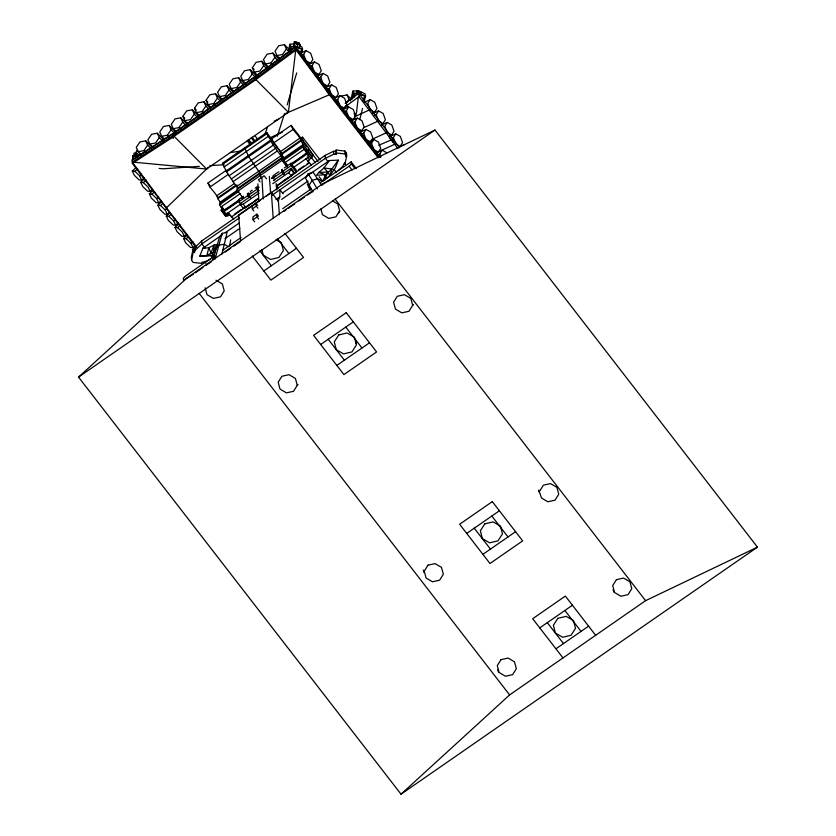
<?xml version="1.0" encoding="UTF-8"?>
<svg xmlns="http://www.w3.org/2000/svg" width="836" height="836" viewBox="0 0 836 836"><rect width="100%" height="100%" fill="white"/><g stroke="black" fill="none" stroke-linecap="round" stroke-linejoin="round"><path stroke-width="1.25" d="M279.381 214.716L278.378 200.755L279.757 196.878L279.966 189.782L283.09 193.827M135.014 156.395L135.202 154.033L136.905 150.334L137.689 151.086M213.452 252.462L214.1 245.032L216.566 244.499L213.452 252.462L210.986 252.994L206.847 255.68L199.825 256.129L202.949 248.167L222.146 234.864M354.485 119.109L355.122 114.051M173.219 133.53L173.313 138.316L172.582 137.376L255.273 80.068L296.048 49.941L295.819 46.701L255.032 76.828L173.219 133.53L132.192 160.115L132.36 163.407L196.084 247.435M291.879 164.002L303.583 155.883L307.596 151.598L308.923 149.038L305.579 150.198M307.93 161.505L313.312 155.266L308.923 149.038M133.53 162.174L206.586 169.029L288.399 112.317L295.881 48.634L255.095 78.751L173.282 135.463L132.255 162.048M356.669 111.198L358.31 97.185M338.319 160.146L335.205 168.109L329.823 175.529L324.671 179.991L325.486 174.808L331.902 168.997L338.319 160.146L329.363 160.543L282.422 193.085M137.219 156.98L137.647 154.42M132.548 158.495L133.028 155.611L134.941 155.83M132.861 158.976L133.028 155.611M136.529 156.186L137.01 153.375L134.136 153.04L133.666 155.851L136.529 156.186L136.676 157.586L137.01 153.375M229.566 246.056L230.684 239.953M193.022 249.222L193.231 252.148L194.412 252.535L194.203 249.598L193.022 249.222L191.36 257.373L191.569 260.309L193.2 262.431L201.915 263.392L201.894 262.211L204.475 262.138L210.735 259.097M191.569 260.309L193.231 252.148M345.728 156.625L346.449 153.134L344.808 151.013L336.093 150.052L336.323 154.158L333.742 154.232L325.392 158.286L271.94 195.342M338.246 170.659L342.969 166.155L343.805 163.835L344.986 164.222L346.658 156.06L346.449 153.134M356.648 111.575L355.802 115.316L354.036 113.55M212.919 259.871L219.44 237.278L222.125 233.349L227.152 232.429M215.113 259.097L222.125 233.349M221.822 254.28L226.859 233.61M293.666 44.59L294.345 41.8L299.016 42.855L298.567 44.716M293.979 46.074L294.659 43.284L300.333 44.569L299.664 47.359L293.979 46.074L295.756 46.158M296.999 47.234L297.679 44.444L300.333 44.569M288.42 50.348L289.904 44.287L294.523 43.827M289.235 51.414L290.458 46.419L289.904 44.287M290.813 50.986L291.409 48.561M300.5 53.107L301.096 50.682M296.707 72.91L287.156 104.908M301.315 54.183L302.538 49.188L301.984 47.046L299.758 45.74M350.848 99.557L352.938 91.072L358.519 90.675L365.018 93.841L365.572 95.973L364.036 102.211M351.956 99.453L353.492 93.204L352.938 91.072M353.837 97.77L354.736 94.134M363.232 101.114L364.423 96.265M359.741 119.694L362.5 108.461M284.533 113.508L277.343 136.247M264.876 134.617L267.562 126.717M194.203 249.598L195.049 247.289L201.664 240.977L260.466 200.222M194.412 252.535L195.258 250.215L195.049 247.289M323.26 180.492L325.486 174.808L318.829 172.435L316.53 175.215L325.486 174.808M324.671 179.991L327.796 172.028L323.981 167.973L329.363 160.543M222.71 208.049L221.226 210.463L225.574 216.085L229.691 214.936L228.238 213.065M141.42 154.681L135.202 154.033L132.109 160L173.136 133.415L254.949 76.703L295.735 46.586L302.538 49.188L300.364 52.783M321.724 185.184L313.176 172.3L308.191 173.7L305.537 178.11L312.904 191.872M363.388 99.568L365.572 95.973L358.759 93.371L353.492 93.204L354.589 96.453M338.392 213.295L339.75 211.132M297.261 385.323L293.53 391.29L286.382 392.857L280.029 389.106L278.169 382.23L281.91 376.263L289.047 374.695L295.411 378.447L297.261 385.323L298.034 384.508M412.691 305.318L408.95 311.285L401.813 312.852L395.449 309.101L393.589 302.224L397.33 296.257L404.467 294.69L410.831 298.442L412.691 305.318L413.454 304.503M539.659 491.15L543.4 485.173L550.537 483.605L556.901 487.357L558.751 494.233L555.01 500.2L547.873 501.778L541.519 498.026L538.75 490.063L539.429 492.561M301.441 55.395L303.667 54.371L306.028 50.641L310.616 53.19L312.852 59.471L310.501 63.212L308.212 64.257M309.728 66.734L312.089 65.647L314.451 61.916L319.049 64.466L321.285 70.746L318.924 74.488L316.551 75.574M318.349 78.239L320.7 77.152L323.062 73.422L327.66 75.971L329.896 82.252L327.534 85.993L325.173 87.08M329.238 88.574L331.599 84.833L336.197 87.383L338.434 93.674L336.072 97.404L331.474 94.855L329.238 88.574L326.897 89.651M335.299 100.508L337.639 99.432L340.001 95.701L344.589 98.251L346.825 104.531L344.474 108.272L342.133 109.349M344.024 111.794L346.365 110.718L348.727 106.987L353.325 109.537L355.561 115.817L353.2 119.558L350.859 120.635M352.604 122.892L354.945 121.826L357.306 118.085L361.904 120.635L364.141 126.926L361.779 130.656L359.438 131.733M372.333 113.247L374.622 112.202L376.984 108.461L374.747 102.18L370.149 99.63L367.788 103.361L369.658 108.596M361.371 134.23L363.712 133.154L366.074 129.423L370.661 131.973L372.898 138.254L370.547 141.995L368.206 143.071M373.849 115.723L376.221 114.636L378.572 110.906L383.17 113.456L385.406 119.736L383.045 123.467L379.377 121.429M369.188 144.335L371.529 143.259L373.891 139.528L378.478 142.078L380.714 148.359L378.363 152.1L376.012 153.176M387.183 122.411L384.832 126.142L387.068 132.433L391.656 134.983L394.017 131.242L391.781 124.961L387.183 122.411L381.268 125.128M377.433 155.015L379.784 153.939L382.136 150.198L386.734 152.748M395.731 133.823L393.369 137.564L395.606 143.844L400.193 146.394L402.555 142.663L400.319 136.373L395.731 133.823L389.858 136.519M138.243 151.703L143.928 150.605L147.648 145.171L145.694 140.824L140.009 141.911L136.278 147.345L138.243 151.703L141.65 155.12M157.293 133.217L159.258 137.564L155.527 142.998L149.843 144.085L147.878 139.737L151.609 134.303L157.293 133.217L164.462 140.406M161.693 136.299L167.378 135.213L171.108 129.779L169.144 125.431L163.459 126.518L159.739 131.952L161.693 136.299L164.452 139.069M188.549 124.365L184.871 120.666L182.906 116.319L186.637 110.885L192.322 109.798L199.522 117.019M173.292 128.692L178.977 127.605L182.708 122.16L180.754 117.813L175.058 118.9L171.338 124.334L173.292 128.692L176.062 131.461M199.198 115.42L196.439 112.651L194.485 108.293L198.205 102.859L203.89 101.773L210.191 108.095M192.322 109.798L194.276 114.145L190.556 119.579L184.871 120.666M210.776 107.395L208.018 104.625L206.053 100.278L209.784 94.834L215.469 93.747L221.77 100.069M196.439 112.651L202.124 111.564L205.855 106.12L203.89 101.773M208.018 104.625L213.702 103.539L217.423 98.105L215.469 93.747M219.586 96.6L225.271 95.513L229.001 90.079L227.037 85.732L221.352 86.819L217.632 92.253L219.586 96.6L222.345 99.369M231.154 88.585L236.849 87.498L240.569 82.053L238.615 77.706L232.93 78.793L229.2 84.227L231.154 88.585L233.923 91.354M257.875 75.742L254.28 72.126L252.315 67.779L256.046 62.345L261.731 61.258L268.157 67.706M250.183 69.691L252.148 74.038L248.417 79.472L242.733 80.559L240.768 76.212L244.499 70.778L250.183 69.691L257.383 76.912M261.731 61.258L263.685 65.605L259.965 71.039L254.28 72.126M265.42 63.975L271.104 62.888L274.825 57.454L272.87 53.107L267.186 54.194L263.455 59.628L265.42 63.975L269.004 67.57M284.407 44.674L286.372 49.021L282.641 54.455L276.956 55.542L275.002 51.195L278.722 45.761L284.407 44.674L290.426 50.703M215.343 249.818L218.447 245.282L224.247 244.227L228.322 246.672M346.48 102.901L348.967 99.285L347.013 94.928L341.328 96.015M272.755 183.638L288.681 172.592L291.189 169.551L291.095 168.297L273.445 180.524M276.465 186.323L291.336 176.02L293.833 172.968L293.75 171.725L291.095 168.297M321.369 185.435L349.145 166.186L351.35 163.981L351.193 161.86L320.052 182.77M196.784 247.111L166.437 207.861L208.457 167.221M195.258 250.215L201.873 243.913L239.295 217.977M144.618 177.504L141.775 180.158L139.121 179.897L134.387 175.341L132.297 171.056L136.111 167.493M132.297 171.056L134.941 171.328L137.668 168.767M141.775 180.158L139.675 175.874L141.503 174.17M152.068 189.688L150.198 191.434L147.554 191.162L142.82 186.616L140.72 182.332L144.45 178.852M140.72 182.332L143.364 182.603L146.206 179.949M160.711 201.162L158.809 202.939L156.165 202.678L151.431 198.122L149.331 193.837L153.051 190.368M149.331 193.837L151.974 194.109L153.855 192.353M158.809 202.939L156.719 198.654L158.589 196.909M169.248 212.574L167.346 214.361L164.702 214.089L159.969 209.543L157.868 205.259L161.661 201.716M157.868 205.259L160.512 205.52L162.424 203.744M167.346 214.361L165.256 210.076L167.148 208.3M178.601 222.554L175.748 225.218L173.104 224.957L168.36 220.401L166.27 216.116L170.063 212.574M166.27 216.116L168.914 216.388L170.816 214.601M175.748 225.218L173.658 220.934L175.55 219.157M186.376 234.728L184.474 236.504L181.83 236.243L177.086 231.687L174.996 227.402L178.789 223.86M174.996 227.402L177.64 227.674L180.503 224.999M194.955 245.826L193.053 247.602L190.409 247.341L185.676 242.785L183.575 238.5L187.369 234.958M183.575 238.5L186.229 238.772L188.131 236.996M193.053 247.602L190.963 243.318L192.855 241.552M192.343 249.839L196.136 246.296M78.542 377.12L187.128 277.834L323.114 183.575L434.981 130.05L757.458 547.141L401.019 794.2L78.542 377.12L434.981 130.05M401.019 794.2L509.605 694.915L645.591 600.666L757.458 547.141M345.174 103.413L358.759 93.371L399.535 147.711M342.269 108.962L358.999 96.61L358.759 93.371M283.738 158.056L280.436 151.609L266.778 132.496L222.512 163.177L226.546 171.934L237.978 188.717M222.595 164.379L266.862 133.697L266.778 132.496M223.964 167.064L268.22 136.383L266.862 133.697M221.383 203.984L217.841 198.634C216.336 192.614 209.794 189.051 207.965 183L226.389 170.231M291.127 125.358L271.522 138.943C273.351 145.004 279.893 148.557 281.398 154.576L283.582 158.161L303.186 144.576L301.002 140.991C299.497 134.972 292.955 131.409 291.127 125.358L308.4 147.69L308.578 150.271M226.462 170.753L270.728 140.061L268.22 136.383M226.546 171.934L270.812 141.253L270.728 140.061M209.982 187.055L228.406 174.285M273.539 142.998L293.143 129.413M229.074 175.79L273.341 145.109L280.927 155.851L282.986 160.272L281.293 158.077L237.027 188.758L237.769 191.078L243.245 198.174M231.457 178.862L275.723 148.181M232.951 181.715L277.218 151.034M216.723 195.77L234.122 183.711M280.279 151.724L299.884 138.128M300.605 138.483L302.517 137.156L320.052 159.833M217.778 197.777L236.212 184.996M281.345 153.719L300.95 140.124M217.841 198.634L237.288 185.153M281.398 154.576L301.002 140.991M236.672 186.532L280.927 155.851M237.079 189.511L281.345 158.83L281.293 158.077M220.025 202.218L237.424 190.159M281.345 158.83L282.025 160.397L219.492 203.859L219.554 204.715L223.797 211.654L239.148 201.006M303.186 144.576L306.603 148.996L306.781 151.546L302.663 146.206L283.059 159.801L285.902 164.723M219.554 204.715L239.002 191.235M283.111 160.658L302.716 147.073L302.663 146.206M220.955 206.994L240.413 193.513M284.522 162.936L304.126 149.351L302.716 147.073M243.558 196.178L238.709 199.532L238.877 201.789L241.071 204.632M250.288 191.507L252.232 190.159M255.137 188.142L257.07 186.804L257.237 189.061L258.7 190.953M278.921 171.662L273.111 175.685L273.278 177.943L274.741 179.834M284.24 167.973L291.022 163.271L296.143 169.907L296.299 172.164L287.584 178.204M223.724 210.567L239.075 199.919M241.123 198.498L243.171 197.087M290.51 164.274L306.885 152.925L304.126 149.351M239.733 200.138L226.964 208.99L221.226 210.463M271.658 178.016L273.79 176.542M247.592 195.164L250.727 192.98M257.007 188.633L259.097 187.18M271.658 178.476L275.849 175.57M291.607 164.65L306.958 154.012L306.885 152.925M238.877 201.789L247.592 195.749L247.435 193.492M250.716 197.944L248.522 195.101L257.237 189.061M273.278 177.943L281.993 171.902L281.826 169.645M283.926 173.47L282.464 171.579L291.179 165.528L291.022 163.271M259.076 190.493L240.392 203.441L240.475 204.695L243.13 208.122L245.815 207.579L258.554 198.738M225.877 214.34L241.364 203.618M293.237 167.66L309.048 156.698L306.958 154.012M240.475 204.695L243.161 204.151L259.087 193.106M234.634 214.047L241.029 209.617M243.161 208.143L245.282 206.659M298.567 169.729L303.896 166.04M307.094 163.825L309.226 162.341L311.462 165.235M228.238 212.71L231.478 216.911L249.598 204.35M254.928 200.661L258.125 198.445M282.631 181.454L287.96 177.765M291.158 175.55L309.278 162.989L309.226 162.341M243.997 208.415L252.712 202.375M253.642 201.727L255.576 200.389M278.398 184.568L287.114 178.528M278.43 201.476L271.345 192.311L238.688 214.946L240.549 240.883M266.381 196.115L325.183 155.36L333.533 151.295L336.114 151.232M257.687 205.405L256.119 203.378L252.096 206.168L252.294 208.937L253.851 210.965M252.294 208.937L256.318 206.147L256.119 203.378M225.344 232.648L239.211 223.034M275.985 199.49L279.757 196.878M258.46 216.231L256.892 214.204L252.869 216.994L253.068 219.763L254.635 221.78M225.03 238.636L239.838 228.374M281.627 199.407L308.066 181.078M253.068 219.763L257.091 216.973L256.892 214.204M214.403 256.004L185.561 275.995L183.356 278.2L183.512 280.311L193.283 274.218M222.951 250.079L241.113 237.487M282.662 208.697L311.504 188.696M214.967 256.6L212.825 258.084L210.473 255.043M195.415 272.735L202.897 267.551M206.105 265.325L211.445 261.626M225.333 252.002L230.673 248.292M233.881 246.077L240.287 241.635M283.979 211.351L286.111 209.867M288.242 208.394L294.659 203.953M298.933 200.985L304.273 197.286M307.481 195.06L312.821 191.36M263.81 270.969L296.466 248.323M320.658 344.505L353.325 321.87M336.835 365.426L369.502 342.791M466.728 533.42L499.395 510.786M482.905 554.341L515.572 531.706M539.763 627.888L572.43 605.243M555.94 648.809L588.596 626.164M132.422 163.354L173.46 136.77M300.343 53.243L306.028 50.641M307.627 65.041L314.451 61.916M317.147 76.139L323.062 73.422M325.726 87.529L331.599 84.833M274.145 121.178L278.827 119.025M333.731 98.481L340.001 95.701M270.843 137.407L282.547 132.036M342.854 109.683L348.727 106.987M364.465 102.232L370.149 99.63M354.903 116.591L368.864 110.185M351.433 120.781L357.306 118.085M372.887 113.508L378.572 110.906M363.461 127.803L378.457 120.917M360.201 132.119L366.074 129.423M372.03 139.33L387.068 132.433M370.358 141.148L373.891 139.528M389.304 136.059L391.656 134.983M378.05 151.901L394.435 144.388M376.263 152.894L382.136 150.198M397.852 147.47L400.193 146.394M399.43 146.843L404.122 144.691M311.943 155.245L313.27 154.65M286.016 113.341L330.063 94.447L378.771 157.45M378.656 145.307L391.75 139.696M230.255 152.58L240.068 151.201M199.344 166.364L162.853 168.799L159.122 168.412M209.763 165.674L224.1 164.713M202.949 248.167L208.833 247.79L214.1 245.032L210.986 252.994L214.674 255.346L199.825 256.129M214.821 252.817L210.986 252.994L208.833 247.79L206.847 255.68L214.674 255.346M291.555 49.658L290.458 46.419L295.735 46.586L329.917 92.388L380.223 157.471M299.016 42.855L294.345 41.8M336.093 150.052L336.302 152.978L345.017 153.939L346.658 156.06M290.458 46.419L294.084 47.244M298.912 48.352L302.538 49.188M353.492 93.204L357.118 94.04M359.532 94.583L365.572 95.973M294.659 43.284L297.679 44.444M310.501 63.212L305.903 60.662L303.667 54.371M318.924 74.488L314.326 71.938L312.089 65.647M327.534 85.993L322.936 83.443L320.7 77.152M370.024 109.652L374.622 112.202M344.474 108.272L339.876 105.723L337.639 99.432M353.2 119.558L348.602 117.009L346.365 110.718M361.779 130.656L357.181 128.107L354.945 121.826M370.547 141.995L365.949 139.445L363.712 133.154M378.363 152.1L373.765 149.55L371.529 143.259M276.152 239.723L281.366 242.701L283.362 250.549L278.879 257.478L270.55 259.432L263.246 255.252L261.825 249.65M332.498 200.859L337.796 203.984L339.656 210.85L335.915 216.827L328.778 218.395L322.414 214.643L320.867 208.916M216.012 280.238L222.376 283.989L224.226 290.855L220.495 296.832L213.347 298.4L206.994 294.648L205.133 287.772M134.941 171.328L139.675 175.874M143.364 182.603L148.108 187.149L150.198 191.434M151.974 194.109L156.719 198.654M160.512 205.52L165.256 210.076M168.914 216.388L173.658 220.934M177.64 227.674L182.384 232.22L184.474 236.504M186.229 238.772L190.963 243.318M204.381 261.731L205.959 263.246M347.013 94.928L351.308 99.244M348.967 99.285L350.671 100.999M346.125 105.597L347.88 107.363M286.372 49.021L289.789 52.449M276.956 55.542L280.551 59.147M272.87 53.107L279.308 59.565M274.825 57.454L278.315 60.955M271.104 62.888L272.87 64.665M263.685 65.605L267.363 69.294M252.315 67.779L254.113 69.587M252.148 74.038L255.743 77.654M242.733 80.559L246.411 84.258M238.615 77.706L244.917 84.028M240.569 82.053L243.276 84.77M236.849 87.498L238.636 89.285M227.037 85.732L233.338 92.054M229.001 90.079L231.697 92.796M225.271 95.513L227.058 97.31M217.423 98.105L220.129 100.811M213.702 103.539L215.489 105.336M206.053 100.278L207.892 102.117M205.855 106.12L208.561 108.837M202.124 111.564L203.911 113.351M194.485 108.293L196.314 110.143M194.276 114.145L197.881 117.761M182.906 116.319L184.746 118.158M180.754 117.813L187.045 124.136M182.708 122.16L186.313 125.776M178.977 127.605L180.775 129.392M169.144 125.431L176.344 132.652M171.108 129.779L174.714 133.394M167.378 135.213L169.165 137.01M159.258 137.564L162.842 141.159M149.843 144.085L153.333 147.585M145.694 140.824L151.964 147.115M147.648 145.171L151.243 148.777M143.928 150.605L145.683 152.371M255.095 78.751L288.399 112.317M248.25 139.528L251.845 143.155M247.498 140.667L251.093 144.304M173.282 135.463L206.586 169.029M319.112 176.699L322.926 181.59L317.847 178.768L312.089 180.367L309.027 185.467L310.166 189.939M397.967 148.62L358.999 96.61M378.144 157.732L330.23 95.753L296.048 49.941M351.193 161.86L356.303 168.475M351.35 163.981L354.997 168.705M349.145 166.186L352.06 169.959M327.743 161.327L325.392 158.286L325.183 155.36M334.003 169.426L336.354 172.456M302.841 141.775L306.833 146.927M308.965 149.644L317.993 161.358M307.69 150.888L312.027 156.51M307.596 151.598L311.943 157.22M311.525 157.722L315.36 162.686M306.613 152.81L310.961 158.422M307.261 156.854L309.435 159.666M306.028 158.788L309.278 162.989M335.09 199.062L645.591 600.666M291.179 165.528L296.299 172.164M291.189 169.551L293.833 172.968M284.585 161.473L283.205 159.686L287.438 166.406M285.964 163.25L287.333 165.026M282.025 160.397L287.511 167.493M288.681 172.592L291.336 176.02M282.558 170.596L284.021 172.488M281.993 171.902L284.188 174.745M252.159 137.198L254.729 140.521M266.548 178.862L264.155 175.769L258.418 179.75L260.017 181.809M261.459 177.765L259.16 173.418M284.919 233.38L303.552 257.488L270.885 280.133L252.253 256.025M595.681 635.329L565.345 596.078L532.678 618.724L563.025 657.963M248.167 194.433L250.361 197.275M256.318 206.147L257.885 208.174M247.592 195.749L249.055 197.641M277.364 238.615L288.922 253.559M345.78 327.095L361.957 348.016M491.84 516.021L508.016 536.942M564.875 610.479L581.051 631.399M257.091 216.973L258.658 218.99M243.161 204.151L245.815 207.579M207.965 183L210.317 186.041M259.797 250.79L271.355 265.733M328.214 339.27L344.39 360.191M474.273 528.195L490.45 549.116M547.308 622.653L563.485 643.574M233.672 219.157L231.436 216.263L231.478 216.911M221.561 206.523L223.62 209.188M225.971 213.023L228.134 215.834M222.564 209.888L226.901 215.51M222.742 210.421L227.078 216.043M221.185 209.846L225.574 216.085M204.998 247.958L201.873 243.913L201.664 240.977M199.104 293.321L509.605 694.915M392.136 138.097L393.359 139.727L393.171 142.381L389.315 137.25M329.185 91.427L330.419 93.068L330.23 95.712L326.374 90.581M295.881 48.634L330.063 94.447M133.028 163.093L166.437 207.861M254.855 135.505L257.854 139.633M251.228 137.626L254.217 141.754M247.257 140.772L250.257 144.9M270.812 141.253L273.341 145.109M317.262 188.926L308.191 173.7M260.111 173.376L248.679 156.593L244.645 147.836M307.293 184.108L309.926 189.897M376.221 114.636L378.081 119.872M379.784 153.939L380.902 157.084M135.202 154.033L136.299 157.283M613.133 589.516L613.802 592.003M497.702 669.521L498.381 672.008M423.329 570.068L423.998 572.566M135.902 155.945L136.049 157.377M277.416 184.934L277.761 188.8M276.131 183.533L276.706 189.96M356.052 341.119L356.282 343.711M269.338 176.396L270.613 193.22M344.808 151.013L345.017 153.939M344.85 162.257L344.986 164.222M333.533 151.295L333.742 154.232M302.517 137.156L302.757 140.615M282.296 169.321L282.464 171.579M271.345 192.311L273.205 218.248M255.032 76.828L255.273 80.068M248.355 192.844L248.522 195.101M166.385 207.056L166.542 209.219M261.919 178.131L263.194 198.916M257.906 183.857L258.794 200.724M336.302 152.978L336.323 154.158M331.902 168.997L329.823 175.529L327.796 172.028L318.829 172.435L323.981 167.973L331.902 168.997M427.969 565.178L424.239 571.155L426.088 578.031L432.452 581.783L439.59 580.205L443.331 574.238L441.471 567.362L435.117 563.61L427.969 565.178M501.004 659.646L497.274 665.613L499.123 672.489L505.487 676.24L512.625 674.662L516.366 668.695L514.506 661.819L508.152 658.068L501.004 659.646M616.435 579.641L612.694 585.608L614.544 592.484L620.908 596.235L628.045 594.657L631.786 588.69L629.936 581.814L623.572 578.063L616.435 579.641M338.768 334.933L334.285 341.861L336.281 349.709L343.586 353.889L351.914 351.935L356.387 345.007L354.391 337.159L347.097 332.989L338.768 334.933M484.828 523.848L480.355 530.787L482.351 538.635L489.645 542.804L497.974 540.861L502.457 533.922L500.461 526.074L493.156 521.904L484.828 523.848M557.863 618.316L553.39 625.244L555.376 633.092L562.68 637.262L571.009 635.318L575.492 628.39L573.496 620.531L566.191 616.362L557.863 618.316M346.24 312.706L313.584 335.34L343.92 374.591L376.587 351.946L346.24 312.706M492.31 501.621L459.643 524.266L489.99 563.506L522.657 540.871L492.31 501.621M358.686 91.5L356.606 91.396L361.058 92.399L358.686 91.5M358.759 92.817L356.669 92.712L361.131 93.726L358.759 92.817"/></g></svg>
